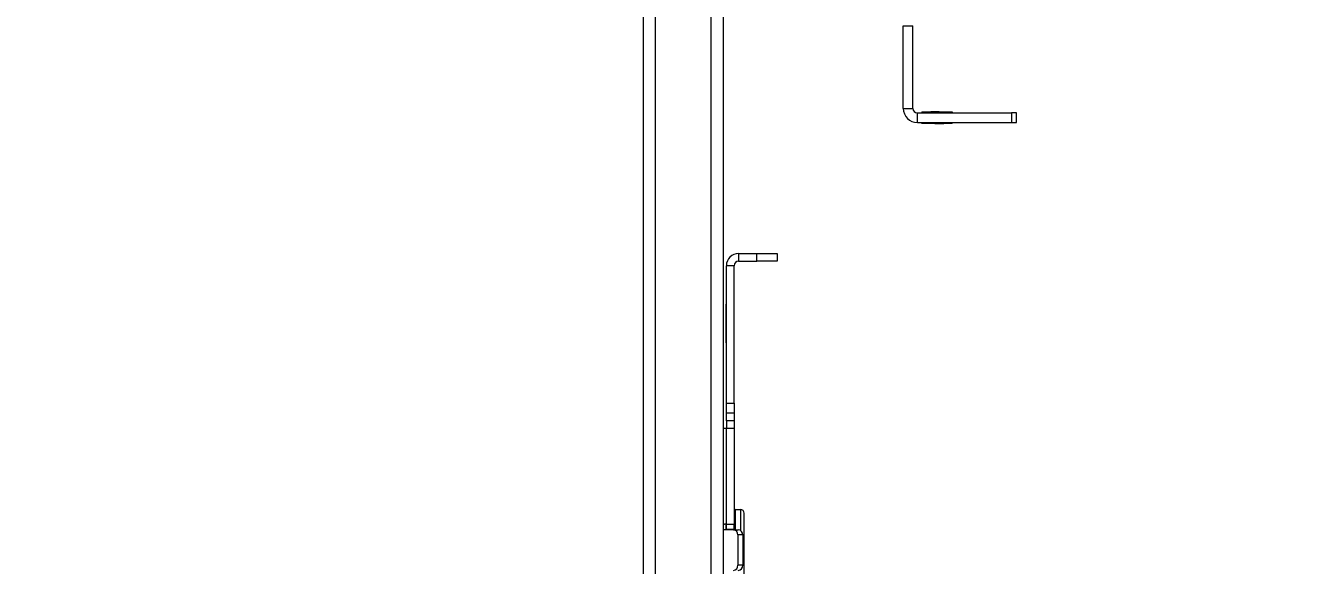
# Model space of a CAD drawing. Header units: inches. Extents: x 40138 to 76695, y -14500 to -5279.
# Drawn here: x 70329 to 70582.5, y -10645.2 to -10538.8 of the extents above; entities that cross this region are included whole.
import ezdxf

# ---------------------------------------------------------------- set-up
doc = ezdxf.new("R2010")
doc.units = ezdxf.units.IN
doc.header["$LTSCALE"] = 2
doc.header["$MEASUREMENT"] = 0
doc.header["$PDMODE"] = 35
doc.header["$PDSIZE"] = -1
doc.layers.add('M-ANNO-DIMS', color=7, linetype='Continuous', lineweight=13)
doc.layers.add('M-OBJECT-DETAILS', color=7, linetype='Continuous', lineweight=9)
doc.styles.get("Standard").update_dxf_attribs({"font": 'romans.shx', "width": 0.8})
doc.dimstyles.new('Details World Wide', dxfattribs={"dimscale": 4, "dimtxt": 4.5, "dimasz": 3.5, "dimexe": 0.75, "dimexo": 0.75, "dimgap": 0.75, "dimtad": 0, "dimtih": 1, "dimtoh": 1, "dimdec": 0, "dimzin": 4, "dimdsep": 46, "dimtxsty": 'Standard', "dimcen": 0, "dimclrd": 256, "dimclre": 256, "dimclrt": 256, "dimadec": 0, "dimazin": 1, "dimtfac": 1, "dimtdec": 0, "dimtmove": 0, "dimatfit": 3, "dimfxl": 1, "dimtolj": 1, "dimtzin": 0, "dimlwd": -1, "dimlwe": -1, "dimarcsym": 0})

# ---------------------------------------------------------------- blocks, each defined once
blk = doc.blocks.new('*D19')
at = {"layer": 'Defpoints', "color": 0, "transparency": 16777216}
for p in [(70465.07, -9764.1), (70264.92, -10786.8), (70465.07, -10786.8)]:
    blk.add_point(p, dxfattribs=at)
at = {"layer": 'M-ANNO-DIMS', "transparency": 16777216}
for p, q in [((70462.07, -9764.1), (70261.92, -9764.1)), ((70264.92, -9778.1), (70264.92, -10310.12)), ((70264.92, -10772.8), (70264.92, -10457.55)), ((70462.07, -10786.8), (70261.92, -10786.8))]:
    blk.add_line(p, q, dxfattribs=at)
for points in [[(70262.58, -9778.1), (70267.25, -9778.1), (70264.92, -9764.1)], [(70262.58, -10772.8), (70267.25, -10772.8), (70264.92, -10786.8)]]:
    blk.add_solid(points, dxfattribs=at)
at = {"layer": 'M-ANNO-DIMS', "transparency": 16777216, "insert": (70264.92, -10383.83), "char_height": 18, "attachment_point": 5}
blk.add_mtext('\\A1;1023\\P [40.26]\\PLEVELING FEET\\PCENTER TO\\PCENTER', dxfattribs=at)
blk = doc.blocks.new('*D81')
at = {"layer": 'Defpoints', "color": 0, "transparency": 16777216}
for p in [(70595.12, -9698.82), (70155.59, -10850.97), (70596.22, -10850.97)]:
    blk.add_point(p, dxfattribs=at)
at = {"layer": 'M-ANNO-DIMS', "transparency": 16777216}
for p, q in [((70592.12, -9698.82), (70152.59, -9698.82)), ((70155.59, -9712.82), (70155.59, -10082.76)), ((70155.59, -10836.97), (70155.59, -10146.19)), ((70593.22, -10850.97), (70152.59, -10850.97))]:
    blk.add_line(p, q, dxfattribs=at)
for points in [[(70153.25, -9712.82), (70157.92, -9712.82), (70155.59, -9698.82)], [(70153.25, -10836.97), (70157.92, -10836.97), (70155.59, -10850.97)]]:
    blk.add_solid(points, dxfattribs=at)
at = {"layer": 'M-ANNO-DIMS', "transparency": 16777216, "insert": (70155.59, -10114.47), "char_height": 18, "attachment_point": 5}
blk.add_mtext('\\A1;1152\\P [45.36]', dxfattribs=at)

msp = doc.modelspace()

# ---------------------------------------------------------------- linework, layer by layer
at = {"layer": 'M-OBJECT-DETAILS', "linetype": 'Continuous', "lineweight": 5}
for p, q in [((70450.92, -10759.2), (70450.92, -9791.7)), ((70453.328, -10759.2), (70453.328, -9791.7)), ((70464.281, -10719.648), (70464.281, -10289.95)), ((70466.689, -10719.648), (70466.689, -10289.95)), ((70502.189, -10538.823), (70504.086, -10538.823)), ((70502.189, -10555.148), (70502.189, -10538.823)), ((70504.086, -10555.148), (70504.086, -10538.823)), ((70502.189, -10555.148), (70504.086, -10555.148)), ((70504.975, -10557.934), (70504.975, -10556.037)), ((70504.975, -10556.037), (70523.559, -10556.037)), ((70505.859, -10555.837), (70507.46, -10555.837)), ((70505.859, -10555.837), (70505.859, -10555.937)), ((70505.859, -10556.037), (70505.859, -10555.937)), ((70505.859, -10555.937), (70511.859, -10555.937)), ((70507.546, -10555.837), (70507.546, -10555.937)), ((70508.521, -10555.837), (70508.521, -10555.937)), ((70509.29, -10555.837), (70508.521, -10555.837)), ((70509.29, -10555.837), (70509.29, -10555.937)), ((70509.29, -10555.837), (70511.859, -10555.837)), ((70511.859, -10555.837), (70511.859, -10555.937)), ((70511.859, -10556.037), (70511.859, -10555.937)), ((70523.559, -10556.037), (70523.559, -10557.934)), ((70524.559, -10556.037), (70523.559, -10556.037)), ((70524.559, -10557.934), (70524.559, -10556.037)), ((70504.975, -10557.934), (70523.559, -10557.934)), ((70505.859, -10557.934), (70505.859, -10558.034)), ((70511.859, -10558.034), (70505.859, -10558.034)), ((70505.859, -10558.134), (70505.859, -10558.034)), ((70508.429, -10558.134), (70505.859, -10558.134)), ((70508.429, -10558.134), (70508.429, -10558.034)), ((70508.429, -10558.134), (70509.198, -10558.134)), ((70509.198, -10558.134), (70509.198, -10558.034)), ((70510.172, -10558.134), (70510.172, -10558.034)), ((70511.859, -10558.134), (70510.259, -10558.134)), ((70511.859, -10557.934), (70511.859, -10558.034)), ((70511.859, -10558.134), (70511.859, -10558.034)), ((70523.559, -10557.934), (70524.559, -10557.934)), ((70469.701, -10583.743), (70469.701, -10585.262)), ((70469.701, -10583.743), (70473.293, -10583.743)), ((70473.293, -10585.262), (70473.293, -10583.743)), ((70473.293, -10583.743), (70477.293, -10583.743)), ((70477.293, -10583.743), (70477.293, -10585.262)), ((70468.812, -10586.151), (70467.293, -10586.151)), ((70467.293, -10613.243), (70467.293, -10586.151)), ((70468.812, -10613.243), (70468.812, -10586.151)), ((70469.701, -10585.262), (70473.293, -10585.262)), ((70477.293, -10585.262), (70473.293, -10585.262)), ((70467.199, -10593.743), (70467.293, -10593.743)), ((70467.199, -10593.743), (70467.199, -10594.886)), ((70467.199, -10594.886), (70467.293, -10594.886)), ((70467.199, -10594.886), (70467.199, -10600.22)), ((70467.199, -10600.22), (70467.293, -10600.22)), ((70467.199, -10600.22), (70467.199, -10601.363)), ((70467.199, -10601.363), (70467.293, -10601.363)), ((70467.293, -10613.243), (70468.812, -10613.243)), ((70467.293, -10615.243), (70467.293, -10613.243)), ((70468.812, -10613.243), (70468.812, -10615.243)), ((70468.812, -10615.243), (70467.293, -10615.243)), ((70467.293, -10616.743), (70467.293, -10615.243)), ((70468.812, -10616.743), (70467.293, -10616.743)), ((70467.293, -10616.743), (70467.293, -10618.243)), ((70468.812, -10615.243), (70468.812, -10616.743)), ((70468.812, -10616.743), (70468.812, -10618.243)), ((70467.227, -10618.243), (70466.689, -10618.243)), ((70467.227, -10618.243), (70467.227, -10637.143)), ((70468.812, -10618.243), (70467.227, -10618.243)), ((70468.812, -10618.243), (70468.812, -10637.143)), ((70469.112, -10634.243), (70470.062, -10634.243)), ((70469.112, -10638.243), (70469.112, -10634.243)), ((70470.062, -10634.243), (70470.062, -10638.369)), ((70470.812, -10649.493), (70470.812, -10634.993)), ((70466.689, -10637.147), (70466.889, -10637.143)), ((70467.227, -10637.143), (70466.889, -10637.143)), ((70467.166, -10637.143), (70467.166, -10638.243)), ((70467.227, -10637.143), (70468.812, -10637.143)), ((70467.293, -10638.143), (70467.293, -10637.143)), ((70468.812, -10638.143), (70468.812, -10637.143)), ((70468.692, -10638.243), (70466.98, -10638.243)), ((70467.293, -10638.143), (70468.812, -10638.143)), ((70467.293, -10638.143), (70467.293, -10638.243)), ((70468.692, -10638.243), (70469.64, -10638.243)), ((70469.558, -10639.243), (70469.558, -10645.243)), ((70470.506, -10639.243), (70469.558, -10639.243)), ((70470.506, -10639.243), (70470.506, -10645.243)), ((70470.506, -10645.243), (70469.558, -10645.243))]:
    msp.add_line(p, q, dxfattribs=at)
for centre, radius, start, end in [((70504.975, -10555.148), 2.786, 180, 270), ((70504.975, -10555.148), 0.889, 180, 270), ((70469.701, -10586.151), 2.408, 90, 180), ((70469.701, -10586.151), 0.889, 90, 180), ((70469.112, -10634.543), 0.3, 90, 180), ((70470.062, -10634.993), 0.75, 0, 90), ((70466.982, -10639.008), 0.765, 90.108, 112.49381), ((70468.619, -10639.18), 0.94, 356.18885, 85.59868), ((70469.568, -10639.18), 0.94, 356.18885, 85.59868), ((70468.619, -10645.305), 0.94, 274.40056, 3.8119), ((70469.568, -10645.305), 0.94, 274.40056, 3.8119)]:
    msp.add_arc(centre, radius, start, end, dxfattribs=at)
for points in [[(70508.521, -10555.837), (70508.358, -10555.837), (70508.068, -10555.837), (70507.706, -10555.837), (70507.546, -10555.837)], [(70509.198, -10558.134), (70509.36, -10558.134), (70509.651, -10558.134), (70510.013, -10558.134), (70510.172, -10558.134)]]:
    msp.add_open_spline(points, degree=3, knots=[0, 0, 0, 0, 0.5597508, 1, 1, 1, 1], dxfattribs=at)

# ---------------------------------------------------------------- dimensions: what is measured, and where the dimension line sits
at = {"layer": 'M-ANNO-DIMS'}
dim = msp.add_linear_dim(base=(70155.587, -10850.966), p1=(70595.124, -9698.822), p2=(70596.22, -10850.966), angle=90, dimstyle='Details World Wide', override={"dimpost": '\\X'}, dxfattribs=at)
dim.commit()
dim.dimension.update_dxf_attribs({"geometry": '*D81', "text_midpoint": (70155.587, -10114.473), "dimtype": 160})
dim = msp.add_linear_dim(base=(70264.917, -10786.8), p1=(70465.067, -9764.1), p2=(70465.067, -10786.8), angle=90, text='<>\\PLEVELING FEET\\PCENTER TO\\PCENTER', dimstyle='Details World Wide', override={"dimpost": '\\X'}, dxfattribs=at)
dim.commit()
dim.dimension.update_dxf_attribs({"geometry": '*D19', "text_midpoint": (70264.917, -10383.834), "dimtype": 160})

doc.saveas('drawing.dxf')
